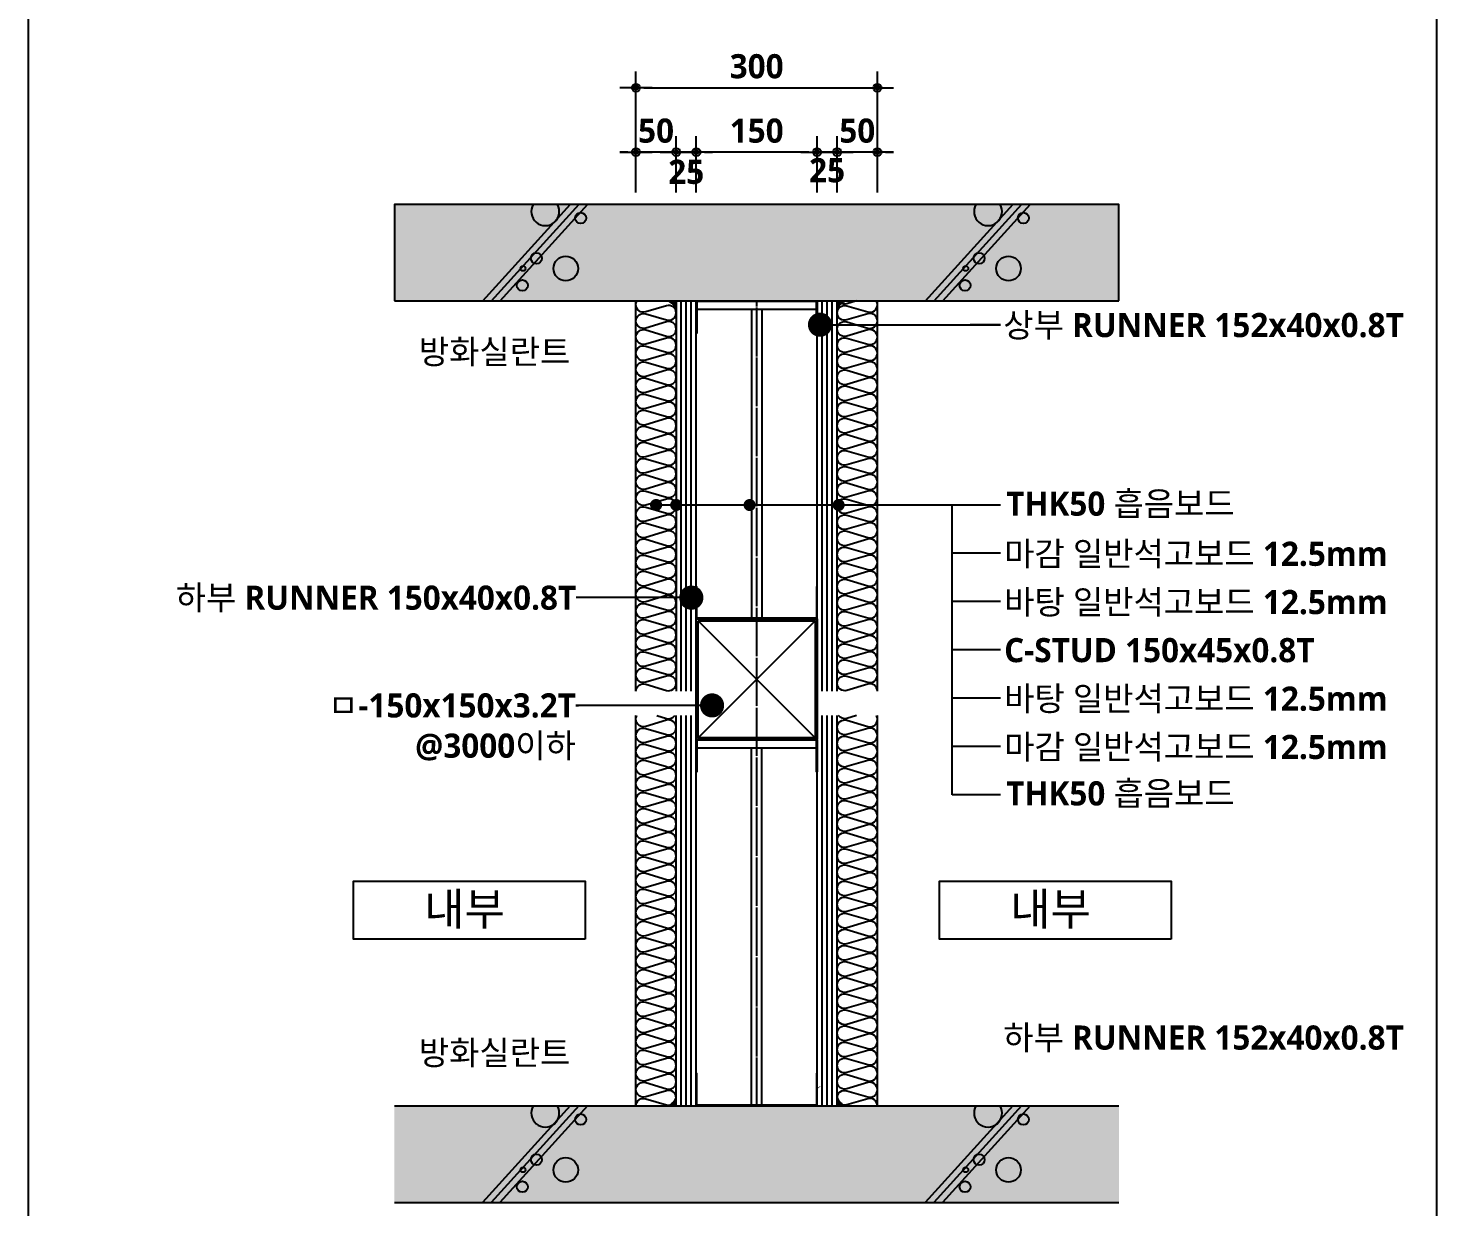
# Model space of a CAD drawing. Extents: x 200 to 24872, y 200 to 5740.
# Drawn here: x 20595 to 22345, y 200 to 1676 of the extents above; entities that cross this region are included whole.
import ezdxf
from ezdxf.enums import TextEntityAlignment as Align

# ---------------------------------------------------------------- set-up
doc = ezdxf.new("R2010")
doc.units = 0
doc.header["$LTSCALE"] = 10
doc.header["$MEASUREMENT"] = 0
doc.header["$PDSIZE"] = -2
doc.linetypes.add('CEN', pattern=[62, 60, -1, 0, -1])
doc.layers.get('0').update_dxf_attribs({"linetype": 'CONTINUOUS'})
doc.layers.get('Defpoints').update_dxf_attribs({"color": 143, "linetype": 'CONTINUOUS'})
for name, color, linetype in [('A-253', 253, 'CONTINUOUS'), ('A-ANNO-GRA1', 7, 'CONTINUOUS'), ('A-ANNO-LEAD', 4, 'CONTINUOUS'), ('A-ANNO-TEXT1', 7, 'CONTINUOUS'), ('A-CON', 2, 'CONTINUOUS'), ('A-DIM', 7, 'CONTINUOUS'), ('A-ELE9', 9, 'CONTINUOUS'), ('A-FIN1', 6, 'CONTINUOUS'), ('A-insul', 251, 'CONTINUOUS'), ('A-LEADER', 7, 'CONTINUOUS'), ('A-ST-AXIS-BUB', 7, 'CONTINUOUS'), ('A-ST-AXIS-DIM', 7, 'CONTINUOUS'), ('A-STEEL', 7, 'CONTINUOUS'), ('A-WALL-DRY', 7, 'CONTINUOUS'), ('CEN', 1, 'CEN'), ('CHAN', 3, 'CONTINUOUS'), ('HAT', 5, 'CONTINUOUS'), ('HT', 8, 'CONTINUOUS'), ('경량철골1', 8, 'CONTINUOUS')]:
    doc.layers.add(name, color=color, linetype=linetype)
doc.layers.add('A-TEXT-DP', color=181, linetype='CONTINUOUS', plot=False)
doc.styles.add('2020음성 1차', font='NanumGothicBold.ttf')
doc.dimstyles.new('DLEADER', dxfattribs={"dimscale": 50, "dimtxt": 3, "dimasz": 3, "dimexe": 1, "dimexo": 8, "dimgap": 1, "dimtad": 1, "dimdec": 0, "dimrnd": 0.25, "dimdsep": 32, "dimtxsty": '2020음성 1차', "dimblk": 'DOT', "dimcen": 5, "dimclrd": 4, "dimclre": 4, "dimclrt": 3, "dimadec": 0, "dimazin": 0, "dimtfac": 1, "dimtdec": 0, "dimtix": 1, "dimtmove": 2, "dimatfit": 1, "dimldrblk": 'DOT', "dimfxl": 1, "dimarcsym": 0})
doc.dimstyles.new('RI-DOT-150', dxfattribs={"dimscale": 150, "dimtxt": 3, "dimasz": 1, "dimexe": 2, "dimexo": 2, "dimgap": 1, "dimtad": 1, "dimdec": 0, "dimzin": 9, "dimdsep": 46, "dimtxsty": '2020음성 1차', "dimcen": 0, "dimclrd": 256, "dimclre": 256, "dimclrt": 3, "dimadec": 0, "dimazin": 0, "dimtm": 1e-09, "dimtfac": 1, "dimtdec": 0, "dimtix": 1, "dimtmove": 2, "dimatfit": 3, "dimfxl": 1.25, "dimtolj": 1, "dimtzin": 0, "dimlwd": -1, "dimlwe": -1, "dimarcsym": 0})

# ---------------------------------------------------------------- blocks, each defined once
blk = doc.blocks.new('222')
at = {"layer": 'HT'}
for p, q in [((9529.35, 4310.29), (9583.73, 4370.29)), ((9540.15, 4310.29), (9594.53, 4370.29))]:
    blk.add_line(p, q, dxfattribs=at)
at = {"layer": 'HT', "color": 4}
blk.add_line((9534.75, 4310.29), (9589.13, 4370.29), dxfattribs=at)
at = {"layer": 'HT'}
for centre, radius in [((9542.83, 4350.06), 7.63), ((9569.78, 4360.57), 3.41), ((9569.39, 4350.02), 1.53), ((9561.07, 4343.74), 3.41), ((9533.57, 4318.74), 3.41)]:
    blk.add_circle(centre, radius, dxfattribs=at)
blk.add_arc((9555.55, 4314.72), 8.7, 329.37522, 210.62478, dxfattribs=at)
blk = doc.blocks.new('_Dot')
at = {"color": 0, "lineweight": -2}
blk.add_line((-0.5, 0), (-1, 0), dxfattribs=at)
at = {"color": 0, "const_width": 0.5}
blk.add_lwpolyline([(-0.25, 0, 1), (0.25, 0, 1)], format="xyb", close=True, dxfattribs=at)
blk = doc.blocks.new('SYM-DOT')
at = {"layer": 'A-LEADER', "const_width": 7.5}
blk.add_lwpolyline([(-7.1, 1.8, 1), (0.4, 1.8, 1)], format="xyb", close=True, dxfattribs=at)
blk = doc.blocks.new('DIMDOT')
at = {"layer": 'A-DIM', "color": 7, "linetype": 'Continuous'}
blk.add_line((-2, 0), (2, 0), dxfattribs=at)
for radius in [0.5, 0.25]:
    blk.add_circle((0, 0), radius, dxfattribs=at)
blk = doc.blocks.new('*D164')
at = {"layer": 'A-ST-AXIS-DIM'}
for p, q in [((21350, 1471.7), (21350, 1621.7)), ((21650, 1471.7), (21650, 1621.7)), ((21360, 1601.7), (21640, 1601.7))]:
    blk.add_line(p, q, dxfattribs=at)
at = {"layer": 'Defpoints', "color": 0}
for p in [(21650, 1601.7), (21350, 1456.7), (21650, 1456.7)]:
    blk.add_point(p, dxfattribs=at)
at = {"layer": 'A-ST-AXIS-DIM', "linetype": 'ByBlock', "xscale": 10, "yscale": 10, "zscale": 10, "rotation": 180}
blk.add_blockref('DIMDOT', (21350, 1601.7), dxfattribs=at)
at = {"layer": 'A-ST-AXIS-DIM', "linetype": 'ByBlock', "xscale": 10, "yscale": 10, "zscale": 10}
blk.add_blockref('DIMDOT', (21650, 1601.7), dxfattribs=at)
at = {"layer": 'A-ST-AXIS-DIM', "color": 3, "ltscale": 10, "insert": (21500, 1628.2), "char_height": 30, "attachment_point": 5, "style": '2020음성 1차'}
blk.add_mtext('\\A1;300', dxfattribs=at)
blk = doc.blocks.new('*D165')
at = {"layer": 'A-ST-AXIS-DIM'}
for p, q in [((21425, 1471.7), (21425, 1541.7)), ((21575, 1471.7), (21575, 1541.7)), ((21565, 1521.7), (21435, 1521.7))]:
    blk.add_line(p, q, dxfattribs=at)
at = {"layer": 'Defpoints', "color": 0}
for p in [(21425, 1521.7), (21425, 1456.7), (21575, 1456.7)]:
    blk.add_point(p, dxfattribs=at)
at = {"layer": 'A-ST-AXIS-DIM', "linetype": 'ByBlock', "xscale": 10, "yscale": 10, "zscale": 10, "rotation": 180}
blk.add_blockref('DIMDOT', (21425, 1521.7), dxfattribs=at)
at = {"layer": 'A-ST-AXIS-DIM', "linetype": 'ByBlock', "xscale": 10, "yscale": 10, "zscale": 10}
blk.add_blockref('DIMDOT', (21575, 1521.7), dxfattribs=at)
at = {"layer": 'A-ST-AXIS-DIM', "color": 3, "ltscale": 10, "insert": (21500, 1548.2), "char_height": 30, "attachment_point": 5, "style": '2020음성 1차'}
blk.add_mtext('\\A1;150', dxfattribs=at)
blk = doc.blocks.new('*D166')
at = {"layer": 'A-ST-AXIS-DIM'}
for p, q in [((21400, 1471.7), (21400, 1541.7)), ((21425, 1471.7), (21425, 1541.7)), ((21390, 1521.7), (21380, 1521.7)), ((21425, 1521.7), (21400, 1521.7)), ((21435, 1521.7), (21445, 1521.7))]:
    blk.add_line(p, q, dxfattribs=at)
at = {"layer": 'Defpoints', "color": 0}
for p in [(21400, 1521.7), (21400, 1456.7), (21425, 1456.7)]:
    blk.add_point(p, dxfattribs=at)
at = {"layer": 'A-ST-AXIS-DIM', "linetype": 'ByBlock', "xscale": 10, "yscale": 10, "zscale": 10}
blk.add_blockref('DIMDOT', (21400, 1521.7), dxfattribs=at)
at = {"layer": 'A-ST-AXIS-DIM', "linetype": 'ByBlock', "xscale": 10, "yscale": 10, "zscale": 10, "rotation": 180}
blk.add_blockref('DIMDOT', (21425, 1521.7), dxfattribs=at)
at = {"layer": 'A-ST-AXIS-DIM', "color": 3, "ltscale": 10, "insert": (21412.5, 1497), "char_height": 30, "attachment_point": 5, "style": '2020음성 1차'}
blk.add_mtext('\\A1;25', dxfattribs=at)
blk = doc.blocks.new('*D167')
at = {"layer": 'A-ST-AXIS-DIM'}
for p, q in [((21575, 1471.7), (21575, 1541.7)), ((21600, 1471.7), (21600, 1541.7)), ((21565, 1521.7), (21555, 1521.7)), ((21600, 1521.7), (21575, 1521.7)), ((21610, 1521.7), (21620, 1521.7))]:
    blk.add_line(p, q, dxfattribs=at)
at = {"layer": 'Defpoints', "color": 0}
for p in [(21575, 1521.7), (21575, 1456.7), (21600, 1456.7)]:
    blk.add_point(p, dxfattribs=at)
at = {"layer": 'A-ST-AXIS-DIM', "linetype": 'ByBlock', "xscale": 10, "yscale": 10, "zscale": 10}
blk.add_blockref('DIMDOT', (21575, 1521.7), dxfattribs=at)
at = {"layer": 'A-ST-AXIS-DIM', "linetype": 'ByBlock', "xscale": 10, "yscale": 10, "zscale": 10, "rotation": 180}
blk.add_blockref('DIMDOT', (21600, 1521.7), dxfattribs=at)
at = {"layer": 'A-ST-AXIS-DIM', "color": 3, "ltscale": 10, "insert": (21587.5, 1499), "char_height": 30, "attachment_point": 5, "style": '2020음성 1차'}
blk.add_mtext('\\A1;25', dxfattribs=at)
blk = doc.blocks.new('*D170')
at = {"layer": 'A-ST-AXIS-DIM'}
for p, q in [((21350, 1471.7), (21350, 1541.7)), ((21400, 1471.7), (21400, 1541.7)), ((21340, 1521.7), (21330, 1521.7)), ((21400, 1521.7), (21350, 1521.7)), ((21410, 1521.7), (21420, 1521.7))]:
    blk.add_line(p, q, dxfattribs=at)
at = {"layer": 'Defpoints', "color": 0}
for p in [(21350, 1521.7), (21350, 1456.7), (21400, 1456.7)]:
    blk.add_point(p, dxfattribs=at)
at = {"layer": 'A-ST-AXIS-DIM', "linetype": 'ByBlock', "xscale": 10, "yscale": 10, "zscale": 10}
blk.add_blockref('DIMDOT', (21350, 1521.7), dxfattribs=at)
at = {"layer": 'A-ST-AXIS-DIM', "linetype": 'ByBlock', "xscale": 10, "yscale": 10, "zscale": 10, "rotation": 180}
blk.add_blockref('DIMDOT', (21400, 1521.7), dxfattribs=at)
at = {"layer": 'A-ST-AXIS-DIM', "color": 3, "ltscale": 10, "insert": (21375, 1548.2), "char_height": 30, "attachment_point": 5, "style": '2020음성 1차'}
blk.add_mtext('\\A1;50', dxfattribs=at)
blk = doc.blocks.new('*D171')
at = {"layer": 'A-ST-AXIS-DIM'}
for p, q in [((21600, 1471.7), (21600, 1541.7)), ((21650, 1471.7), (21650, 1541.7)), ((21590, 1521.7), (21580, 1521.7)), ((21650, 1521.7), (21600, 1521.7)), ((21660, 1521.7), (21670, 1521.7))]:
    blk.add_line(p, q, dxfattribs=at)
at = {"layer": 'Defpoints', "color": 0}
for p in [(21600, 1521.7), (21600, 1456.7), (21650, 1456.7)]:
    blk.add_point(p, dxfattribs=at)
at = {"layer": 'A-ST-AXIS-DIM', "linetype": 'ByBlock', "xscale": 10, "yscale": 10, "zscale": 10}
blk.add_blockref('DIMDOT', (21600, 1521.7), dxfattribs=at)
at = {"layer": 'A-ST-AXIS-DIM', "linetype": 'ByBlock', "xscale": 10, "yscale": 10, "zscale": 10, "rotation": 180}
blk.add_blockref('DIMDOT', (21650, 1521.7), dxfattribs=at)
at = {"layer": 'A-ST-AXIS-DIM', "color": 3, "ltscale": 10, "insert": (21625, 1548.2), "char_height": 30, "attachment_point": 5, "style": '2020음성 1차'}
blk.add_mtext('\\A1;50', dxfattribs=at)

msp = doc.modelspace()

# ---------------------------------------------------------------- hatches: boundary and pattern name
at = {"layer": 'A-253'}
h = msp.add_hatch(color=256, dxfattribs=at)
h.dxf.hatch_style = 1
h.paths.add_polyline_path([(21050, 1336.7), (21950, 1336.7), (21950, 1456.7), (21050, 1456.7)])
h = msp.add_hatch(color=256, dxfattribs=at)
h.dxf.hatch_style = 1
h.paths.add_polyline_path([(21050, 336.7), (21950, 336.7), (21950, 216.7), (21050, 216.7)])
at = {"layer": 'HAT'}
h = msp.add_hatch(dxfattribs=at)
h.set_pattern_fill('ANSI31', color=256, scale=0.6, style=0)
h.set_pattern_definition([(45, (14668.7636, 4174.82555), (-0.42426407, 0.42426407), [])])
h.paths.add_polyline_path([(21400, 1336.7), (21390, 1336.7, -0.200138), (21400, 1326.8)])
h = msp.add_hatch(dxfattribs=at)
h.set_pattern_fill('ANSI31', color=256, scale=0.6, style=0)
h.set_pattern_definition([(45, (14718.7636, 4174.82555), (-0.42426407, 0.42426407), [])])
h.paths.add_polyline_path([(21600, 1336.7), (21610, 1336.7, 0.200138), (21600, 1326.8)])
h = msp.add_hatch(dxfattribs=at)
h.set_pattern_fill('ANSI31', color=256, scale=0.6, style=0)
h.set_pattern_definition([(45, (14668.7636, 3123.9594), (-0.42426407, 0.42426407), [])])
h.paths.add_polyline_path([(21400, 336.7), (21390, 336.7, 0.200138), (21400, 346.6)])
h = msp.add_hatch(dxfattribs=at)
h.set_pattern_fill('ANSI31', color=256, scale=0.6, style=0)
h.set_pattern_definition([(45, (14718.7636, 3123.9594), (-0.42426407, 0.42426407), [])])
h.paths.add_polyline_path([(21600, 336.7), (21610, 336.7, -0.200138), (21600, 346.6)])

# ---------------------------------------------------------------- linework, layer by layer
at = {"layer": 'A-ANNO-GRA1'}
for p, q in [((20595, 5740), (20595, 200)), ((22345, 200), (22345, 5733.3))]:
    msp.add_line(p, q, dxfattribs=at)
at = {"layer": 'A-ANNO-LEAD'}
for p, q in [((21742.9, 723.3), (21742.9, 1083.3)), ((21802.9, 1023.3), (21742.9, 1023.3)), ((21802.9, 963.3), (21742.9, 963.3)), ((21802.9, 903.3), (21742.9, 903.3)), ((21802.9, 843.3), (21742.9, 843.3)), ((21802.9, 783.3), (21742.9, 783.3)), ((21802.9, 723.3), (21742.9, 723.3))]:
    msp.add_line(p, q, dxfattribs=at)
for points in [[(21394.6, 1331.3, 0, 12, 0), (21375.5, 1314.8, 0, 0, 0), (21321.6, 1269, 0, 0, 0), (21273.6, 1269, 0, 0, 0)], [(21576.3, 359.6, 0, 12, 0), (21595.4, 376.1, 0, 0, 0), (21644.3, 421.9, 0, 0, 0), (21802.9, 421.9, 0, 0, 0)], [(21394.6, 340, 0, 12, 0), (21375.5, 356.5, 0, 0, 0), (21321.6, 402.4, 0, 0, 0), (21273.6, 402.4, 0, 0, 0)]]:
    msp.add_lwpolyline(points, format="xyseb", dxfattribs=at)
msp.add_lwpolyline([(21378.8, 1083.3), (21750.8, 1083.3), (21802.9, 1083.3)], dxfattribs=at)
at = {"layer": 'A-CON'}
for p, q in [((21050, 1336.7), (21950, 1336.7)), ((21050, 336.7), (21950, 336.7))]:
    msp.add_line(p, q, dxfattribs=at)
at = {"layer": 'A-ELE9'}
for p, q in [((21350, 851.7), (21350, 1336.7)), ((21650, 851.7), (21650, 1336.7)), ((21350, 336.7), (21350, 821.7)), ((21650, 336.7), (21650, 821.7))]:
    msp.add_line(p, q, dxfattribs=at)
at = {"layer": 'A-FIN1'}
for centre, start, end in [((21383.1, 1319.7), 22.6698, 67.94), ((21616.9, 1319.7), 112.06, 157.3302), ((21383.1, 353.6), 292.06, 337.3302), ((21616.9, 353.6), 202.6698, 247.94)]:
    msp.add_arc(centre, 18.3, start, end, dxfattribs=at)
at = {"layer": 'A-insul'}
for points in [[(21350, 851.7, -0.509267), (21350, 851.7, -0.509267), (21362.1, 860.5), (21387.9, 852.9, 0.509267), (21400, 861.7, 0.509267), (21387.9, 870.5), (21362.1, 862.9, -0.509267), (21350, 871.7, -0.509267), (21362.1, 880.5), (21387.9, 872.9, 0.509267), (21400, 881.7, 0.509267), (21387.9, 890.5), (21362.1, 882.9, -0.509267), (21350, 891.7, -0.509267), (21362.1, 900.5), (21387.9, 892.9, 0.509267), (21400, 901.7, 0.509267), (21387.9, 910.5), (21362.1, 902.9, -0.509267), (21350, 911.7, -0.509267), (21362.1, 920.5), (21387.9, 912.9, 0.509267), (21400, 921.7, 0.509267), (21387.9, 930.5), (21362.1, 922.9, -0.509267), (21350, 931.7, -0.509267), (21362.1, 940.6), (21387.9, 932.9, 0.509267), (21400, 941.7, 0.509267), (21387.9, 950.6), (21362.1, 942.9, -0.509267), (21350, 951.7, -0.509267), (21362.1, 960.6), (21387.9, 952.9, 0.509267), (21400, 961.7, 0.509267), (21387.9, 970.6), (21362.1, 962.9, -0.509267), (21350, 971.7, -0.509267), (21362.1, 980.6), (21387.9, 972.9, 0.509267), (21400, 981.7, 0.509267), (21387.9, 990.6), (21362.1, 982.9, -0.509267), (21350, 991.7, -0.509267), (21362.1, 1000.6), (21387.9, 992.9, 0.509267), (21400, 1001.8, 0.509267), (21387.9, 1010.6), (21362.1, 1002.9, -0.509267), (21350, 1011.8, -0.509267), (21362.1, 1020.6), (21387.9, 1012.9, 0.509267), (21400, 1021.8, 0.509267), (21387.9, 1030.6), (21362.1, 1022.9, -0.509267), (21350, 1031.8, -0.509267), (21362.1, 1040.6), (21387.9, 1032.9, 0.509267), (21400, 1041.8, 0.509267), (21387.9, 1050.6), (21362.1, 1042.9, -0.509267), (21350, 1051.8, -0.509267), (21362.1, 1060.6), (21387.9, 1053, 0.509267), (21400, 1061.8, 0.509267), (21387.9, 1070.6), (21362.1, 1063, -0.509267), (21350, 1071.8, -0.509267), (21362.1, 1080.6), (21387.9, 1073, 0.509267), (21400, 1081.8, 0.509267), (21387.9, 1090.6), (21362.1, 1083, -0.509267), (21350, 1091.8, -0.509267), (21362.1, 1100.6), (21387.9, 1093, 0.509267), (21400, 1101.8, 0.509267), (21387.9, 1110.6), (21362.1, 1103, -0.509267), (21350, 1111.8, -0.509267), (21362.1, 1120.6), (21387.9, 1113, 0.509267), (21400, 1121.8, 0.509267), (21387.9, 1130.6), (21362.1, 1123, -0.509267), (21350, 1131.8, -0.509267), (21362.1, 1140.7), (21387.9, 1133, 0.509267), (21400, 1141.8, 0.509267), (21387.9, 1150.7), (21362.1, 1143, -0.509267), (21350, 1151.8, -0.509267), (21362.1, 1160.7), (21387.9, 1153, 0.509267), (21400, 1161.8, 0.509267), (21387.9, 1170.7), (21362.1, 1163, -0.509267), (21350, 1171.8, -0.509267), (21362.1, 1180.7), (21387.9, 1173, 0.509267), (21400, 1181.8, 0.509267), (21387.9, 1190.7), (21362.1, 1183, -0.509267), (21350, 1191.8, -0.509267), (21362.1, 1200.7), (21387.9, 1193, 0.509267), (21400, 1201.9, 0.509267), (21387.9, 1210.7), (21362.1, 1203, -0.509267), (21350, 1211.9, -0.509267), (21362.1, 1220.7), (21387.9, 1213, 0.509267), (21400, 1221.9, 0.509267), (21387.9, 1230.7), (21362.1, 1223, -0.509267), (21350, 1231.9, -0.509267), (21362.1, 1240.7), (21387.9, 1233, 0.509267), (21400, 1241.9, 0.509267), (21387.9, 1250.7), (21362.1, 1243, -0.509267), (21350, 1251.9, -0.509267), (21362.1, 1260.7), (21387.9, 1253.1, 0.509267), (21400, 1261.9, 0.509267), (21387.9, 1270.7), (21362.1, 1263.1, -0.509267), (21350, 1271.9, -0.509267), (21362.1, 1280.7), (21387.9, 1273.1, 0.509267), (21400, 1281.9, 0.509267), (21387.9, 1290.7), (21362.1, 1283.1, -0.509267), (21350, 1291.9, -0.509267), (21362.1, 1300.7), (21387.9, 1293.1, 0.509267), (21400, 1301.9, 0.509267), (21387.9, 1310.7), (21362.1, 1303.1, -0.509267), (21350, 1311.9, -0.509267), (21362.1, 1320.7), (21387.9, 1313.1, 0.509267), (21400, 1321.9, 0.509267), (21387.9, 1330.7), (21362.1, 1323.1, -0.509267), (21350, 1331.9, -0.135505), (21351.3, 1336.7)], [(21650, 851.7, 0.509267), (21650, 851.7, 0.509267), (21637.9, 860.5), (21612.1, 852.9, -0.509267), (21600, 861.7, -0.509267), (21612.1, 870.5), (21637.9, 862.9, 0.509267), (21650, 871.7, 0.509267), (21637.9, 880.5), (21612.1, 872.9, -0.509267), (21600, 881.7, -0.509267), (21612.1, 890.5), (21637.9, 882.9, 0.509267), (21650, 891.7, 0.509267), (21637.9, 900.5), (21612.1, 892.9, -0.509267), (21600, 901.7, -0.509267), (21612.1, 910.5), (21637.9, 902.9, 0.509267), (21650, 911.7, 0.509267), (21637.9, 920.5), (21612.1, 912.9, -0.509267), (21600, 921.7, -0.509267), (21612.1, 930.5), (21637.9, 922.9, 0.509267), (21650, 931.7, 0.509267), (21637.9, 940.6), (21612.1, 932.9, -0.509267), (21600, 941.7, -0.509267), (21612.1, 950.6), (21637.9, 942.9, 0.509267), (21650, 951.7, 0.509267), (21637.9, 960.6), (21612.1, 952.9, -0.509267), (21600, 961.7, -0.509267), (21612.1, 970.6), (21637.9, 962.9, 0.509267), (21650, 971.7, 0.509267), (21637.9, 980.6), (21612.1, 972.9, -0.509267), (21600, 981.7, -0.509267), (21612.1, 990.6), (21637.9, 982.9, 0.509267), (21650, 991.7, 0.509267), (21637.9, 1000.6), (21612.1, 992.9, -0.509267), (21600, 1001.8, -0.509267), (21612.1, 1010.6), (21637.9, 1002.9, 0.509267), (21650, 1011.8, 0.509267), (21637.9, 1020.6), (21612.1, 1012.9, -0.509267), (21600, 1021.8, -0.509267), (21612.1, 1030.6), (21637.9, 1022.9, 0.509267), (21650, 1031.8, 0.509267), (21637.9, 1040.6), (21612.1, 1032.9, -0.509267), (21600, 1041.8, -0.509267), (21612.1, 1050.6), (21637.9, 1042.9, 0.509267), (21650, 1051.8, 0.509267), (21637.9, 1060.6), (21612.1, 1053, -0.509267), (21600, 1061.8, -0.509267), (21612.1, 1070.6), (21637.9, 1063, 0.509267), (21650, 1071.8, 0.509267), (21637.9, 1080.6), (21612.1, 1073, -0.509267), (21600, 1081.8, -0.509267), (21612.1, 1090.6), (21637.9, 1083, 0.509267), (21650, 1091.8, 0.509267), (21637.9, 1100.6), (21612.1, 1093, -0.509267), (21600, 1101.8, -0.509267), (21612.1, 1110.6), (21637.9, 1103, 0.509267), (21650, 1111.8, 0.509267), (21637.9, 1120.6), (21612.1, 1113, -0.509267), (21600, 1121.8, -0.509267), (21612.1, 1130.6), (21637.9, 1123, 0.509267), (21650, 1131.8, 0.509267), (21637.9, 1140.7), (21612.1, 1133, -0.509267), (21600, 1141.8, -0.509267), (21612.1, 1150.7), (21637.9, 1143, 0.509267), (21650, 1151.8, 0.509267), (21637.9, 1160.7), (21612.1, 1153, -0.509267), (21600, 1161.8, -0.509267), (21612.1, 1170.7), (21637.9, 1163, 0.509267), (21650, 1171.8, 0.509267), (21637.9, 1180.7), (21612.1, 1173, -0.509267), (21600, 1181.8, -0.509267), (21612.1, 1190.7), (21637.9, 1183, 0.509267), (21650, 1191.8, 0.509267), (21637.9, 1200.7), (21612.1, 1193, -0.509267), (21600, 1201.9, -0.509267), (21612.1, 1210.7), (21637.9, 1203, 0.509267), (21650, 1211.9, 0.509267), (21637.9, 1220.7), (21612.1, 1213, -0.509267), (21600, 1221.9, -0.509267), (21612.1, 1230.7), (21637.9, 1223, 0.509267), (21650, 1231.9, 0.509267), (21637.9, 1240.7), (21612.1, 1233, -0.509267), (21600, 1241.9, -0.509267), (21612.1, 1250.7), (21637.9, 1243, 0.509267), (21650, 1251.9, 0.509267), (21637.9, 1260.7), (21612.1, 1253.1, -0.509267), (21600, 1261.9, -0.509267), (21612.1, 1270.7), (21637.9, 1263.1, 0.509267), (21650, 1271.9, 0.509267), (21637.9, 1280.7), (21612.1, 1273.1, -0.509267), (21600, 1281.9, -0.509267), (21612.1, 1290.7), (21637.9, 1283.1, 0.509267), (21650, 1291.9, 0.509267), (21637.9, 1300.7), (21612.1, 1293.1, -0.509267), (21600, 1301.9, -0.509267), (21612.1, 1310.7), (21637.9, 1303.1, 0.509267), (21650, 1311.9, 0.509267), (21637.9, 1320.7), (21612.1, 1313.1, -0.509267), (21600, 1321.9, -0.509267), (21612.1, 1330.7), (21637.9, 1323.1, 0.509267), (21650, 1331.9, 0.135505), (21648.7, 1336.7)], [(21624.2, 1336.7), (21612.1, 1333.1, -0.332027), (21601.6, 1336.7)], [(21350, 336.7, -0.509267), (21350, 336.7, -0.509267), (21362.1, 345.5), (21387.9, 337.9, 0.509267), (21400, 346.7, 0.509267), (21387.9, 355.5), (21362.1, 347.9, -0.509267), (21350, 356.7, -0.509267), (21362.1, 365.5), (21387.9, 357.9, 0.509267), (21400, 366.7, 0.509267), (21387.9, 375.5), (21362.1, 367.9, -0.509267), (21350, 376.7, -0.509267), (21362.1, 385.5), (21387.9, 377.9, 0.509267), (21400, 386.7, 0.509267), (21387.9, 395.5), (21362.1, 387.9, -0.509267), (21350, 396.7, -0.509267), (21362.1, 405.5), (21387.9, 397.9, 0.509267), (21400, 406.7, 0.509267), (21387.9, 415.5), (21362.1, 407.9, -0.509267), (21350, 416.7, -0.509267), (21362.1, 425.6), (21387.9, 417.9, 0.509267), (21400, 426.7, 0.509267), (21387.9, 435.6), (21362.1, 427.9, -0.509267), (21350, 436.7, -0.509267), (21362.1, 445.6), (21387.9, 437.9, 0.509267), (21400, 446.7, 0.509267), (21387.9, 455.6), (21362.1, 447.9, -0.509267), (21350, 456.7, -0.509267), (21362.1, 465.6), (21387.9, 457.9, 0.509267), (21400, 466.7, 0.509267), (21387.9, 475.6), (21362.1, 467.9, -0.509267), (21350, 476.7, -0.509267), (21362.1, 485.6), (21387.9, 477.9, 0.509267), (21400, 486.8, 0.509267), (21387.9, 495.6), (21362.1, 487.9, -0.509267), (21350, 496.8, -0.509267), (21362.1, 505.6), (21387.9, 497.9, 0.509267), (21400, 506.8, 0.509267), (21387.9, 515.6), (21362.1, 507.9, -0.509267), (21350, 516.8, -0.509267), (21362.1, 525.6), (21387.9, 517.9, 0.509267), (21400, 526.8, 0.509267), (21387.9, 535.6), (21362.1, 527.9, -0.509267), (21350, 536.8, -0.509267), (21362.1, 545.6), (21387.9, 538, 0.509267), (21400, 546.8, 0.509267), (21387.9, 555.6), (21362.1, 548, -0.509267), (21350, 556.8, -0.509267), (21362.1, 565.6), (21387.9, 558, 0.509267), (21400, 566.8, 0.509267), (21387.9, 575.6), (21362.1, 568, -0.509267), (21350, 576.8, -0.509267), (21362.1, 585.6), (21387.9, 578, 0.509267), (21400, 586.8, 0.509267), (21387.9, 595.6), (21362.1, 588, -0.509267), (21350, 596.8, -0.509267), (21362.1, 605.6), (21387.9, 598, 0.509267), (21400, 606.8, 0.509267), (21387.9, 615.6), (21362.1, 608, -0.509267), (21350, 616.8, -0.509267), (21362.1, 625.7), (21387.9, 618, 0.509267), (21400, 626.8, 0.509267), (21387.9, 635.7), (21362.1, 628, -0.509267), (21350, 636.8, -0.509267), (21362.1, 645.7), (21387.9, 638, 0.509267), (21400, 646.8, 0.509267), (21387.9, 655.7), (21362.1, 648, -0.509267), (21350, 656.8, -0.509267), (21362.1, 665.7), (21387.9, 658, 0.509267), (21400, 666.8, 0.509267), (21387.9, 675.7), (21362.1, 668, -0.509267), (21350, 676.8, -0.509267), (21362.1, 685.7), (21387.9, 678, 0.509267), (21400, 686.9, 0.509267), (21387.9, 695.7), (21362.1, 688, -0.509267), (21350, 696.9, -0.509267), (21362.1, 705.7), (21387.9, 698, 0.509267), (21400, 706.9, 0.509267), (21387.9, 715.7), (21362.1, 708, -0.509267), (21350, 716.9, -0.509267), (21362.1, 725.7), (21387.9, 718, 0.509267), (21400, 726.9, 0.509267), (21387.9, 735.7), (21362.1, 728, -0.509267), (21350, 736.9, -0.509267), (21362.1, 745.7), (21387.9, 738.1, 0.509267), (21400, 746.9, 0.509267), (21387.9, 755.7), (21362.1, 748.1, -0.509267), (21350, 756.9, -0.509267), (21362.1, 765.7), (21387.9, 758.1, 0.509267), (21400, 766.9, 0.509267), (21387.9, 775.7), (21362.1, 768.1, -0.509267), (21350, 776.9, -0.509267), (21362.1, 785.7), (21387.9, 778.1, 0.509267), (21400, 786.9, 0.509267), (21387.9, 795.7), (21362.1, 788.1, -0.509267), (21350, 796.9, -0.509267), (21362.1, 805.7), (21387.9, 798.1, 0.509267), (21400, 806.9, 0.509267), (21387.9, 815.7), (21362.1, 808.1, -0.509267), (21350, 816.9, -0.135505), (21351.3, 821.7)], [(21375.8, 821.7), (21387.9, 818.1, 0.332027), (21398.4, 821.7)], [(21650, 336.7, 0.509267), (21650, 336.7, 0.509267), (21637.9, 345.5), (21612.1, 337.9, -0.509267), (21600, 346.7, -0.509267), (21612.1, 355.5), (21637.9, 347.9, 0.509267), (21650, 356.7, 0.509267), (21637.9, 365.5), (21612.1, 357.9, -0.509267), (21600, 366.7, -0.509267), (21612.1, 375.5), (21637.9, 367.9, 0.509267), (21650, 376.7, 0.509267), (21637.9, 385.5), (21612.1, 377.9, -0.509267), (21600, 386.7, -0.509267), (21612.1, 395.5), (21637.9, 387.9, 0.509267), (21650, 396.7, 0.509267), (21637.9, 405.5), (21612.1, 397.9, -0.509267), (21600, 406.7, -0.509267), (21612.1, 415.5), (21637.9, 407.9, 0.509267), (21650, 416.7, 0.509267), (21637.9, 425.6), (21612.1, 417.9, -0.509267), (21600, 426.7, -0.509267), (21612.1, 435.6), (21637.9, 427.9, 0.509267), (21650, 436.7, 0.509267), (21637.9, 445.6), (21612.1, 437.9, -0.509267), (21600, 446.7, -0.509267), (21612.1, 455.6), (21637.9, 447.9, 0.509267), (21650, 456.7, 0.509267), (21637.9, 465.6), (21612.1, 457.9, -0.509267), (21600, 466.7, -0.509267), (21612.1, 475.6), (21637.9, 467.9, 0.509267), (21650, 476.7, 0.509267), (21637.9, 485.6), (21612.1, 477.9, -0.509267), (21600, 486.8, -0.509267), (21612.1, 495.6), (21637.9, 487.9, 0.509267), (21650, 496.8, 0.509267), (21637.9, 505.6), (21612.1, 497.9, -0.509267), (21600, 506.8, -0.509267), (21612.1, 515.6), (21637.9, 507.9, 0.509267), (21650, 516.8, 0.509267), (21637.9, 525.6), (21612.1, 517.9, -0.509267), (21600, 526.8, -0.509267), (21612.1, 535.6), (21637.9, 527.9, 0.509267), (21650, 536.8, 0.509267), (21637.9, 545.6), (21612.1, 538, -0.509267), (21600, 546.8, -0.509267), (21612.1, 555.6), (21637.9, 548, 0.509267), (21650, 556.8, 0.509267), (21637.9, 565.6), (21612.1, 558, -0.509267), (21600, 566.8, -0.509267), (21612.1, 575.6), (21637.9, 568, 0.509267), (21650, 576.8, 0.509267), (21637.9, 585.6), (21612.1, 578, -0.509267), (21600, 586.8, -0.509267), (21612.1, 595.6), (21637.9, 588, 0.509267), (21650, 596.8, 0.509267), (21637.9, 605.6), (21612.1, 598, -0.509267), (21600, 606.8, -0.509267), (21612.1, 615.6), (21637.9, 608, 0.509267), (21650, 616.8, 0.509267), (21637.9, 625.7), (21612.1, 618, -0.509267), (21600, 626.8, -0.509267), (21612.1, 635.7), (21637.9, 628, 0.509267), (21650, 636.8, 0.509267), (21637.9, 645.7), (21612.1, 638, -0.509267), (21600, 646.8, -0.509267), (21612.1, 655.7), (21637.9, 648, 0.509267), (21650, 656.8, 0.509267), (21637.9, 665.7), (21612.1, 658, -0.509267), (21600, 666.8, -0.509267), (21612.1, 675.7), (21637.9, 668, 0.509267), (21650, 676.8, 0.509267), (21637.9, 685.7), (21612.1, 678, -0.509267), (21600, 686.9, -0.509267), (21612.1, 695.7), (21637.9, 688, 0.509267), (21650, 696.9, 0.509267), (21637.9, 705.7), (21612.1, 698, -0.509267), (21600, 706.9, -0.509267), (21612.1, 715.7), (21637.9, 708, 0.509267), (21650, 716.9, 0.509267), (21637.9, 725.7), (21612.1, 718, -0.509267), (21600, 726.9, -0.509267), (21612.1, 735.7), (21637.9, 728, 0.509267), (21650, 736.9, 0.509267), (21637.9, 745.7), (21612.1, 738.1, -0.509267), (21600, 746.9, -0.509267), (21612.1, 755.7), (21637.9, 748.1, 0.509267), (21650, 756.9, 0.509267), (21637.9, 765.7), (21612.1, 758.1, -0.509267), (21600, 766.9, -0.509267), (21612.1, 775.7), (21637.9, 768.1, 0.509267), (21650, 776.9, 0.509267), (21637.9, 785.7), (21612.1, 778.1, -0.509267), (21600, 786.9, -0.509267), (21612.1, 795.7), (21637.9, 788.1, 0.509267), (21650, 796.9, 0.509267), (21637.9, 805.7), (21612.1, 798.1, -0.509267), (21600, 806.9, -0.509267), (21612.1, 815.7), (21637.9, 808.1, 0.509267), (21650, 816.9, 0.135505), (21648.7, 821.7)], [(21624.2, 821.7), (21612.1, 818.1, -0.332027), (21601.6, 821.7)]]:
    msp.add_lwpolyline(points, format="xyb", dxfattribs=at)
at = {"layer": 'A-ST-AXIS-BUB'}
for points in [[(21287, 543.9), (20999, 543.9), (20999, 615.9), (21287, 615.9)], [(22015, 543.9), (21727, 543.9), (21727, 615.9), (22015, 615.9)]]:
    msp.add_lwpolyline(points, close=True, dxfattribs=at)
at = {"layer": 'A-STEEL'}
for p, q in [((21427.3, 939.4), (21572.7, 794)), ((21427.3, 794), (21572.7, 939.4))]:
    msp.add_line(p, q, dxfattribs=at)
for points in [[(21425, 941.7), (21575, 941.7), (21575, 791.7), (21425, 791.7)], [(21427.3, 939.4), (21572.7, 939.4), (21572.7, 794), (21427.3, 794)]]:
    msp.add_lwpolyline(points, close=True, dxfattribs=at)
at = {"layer": 'A-TEXT-DP'}
msp.add_line((21050, 216.7), (21950, 216.7), dxfattribs=at)
msp.add_lwpolyline([(21950, 1336.7), (21950, 1456.7), (21050, 1456.7), (21050, 1336.7)], dxfattribs=at)
at = {"layer": 'A-WALL-DRY'}
for p, q in [((21400, 1336.7), (21400, 851.7)), ((21406.2, 851.7), (21406.2, 1336.7)), ((21412.5, 851.7), (21412.5, 1336.7)), ((21418.7, 851.7), (21418.7, 1336.7)), ((21425, 851.7), (21425, 1336.7)), ((21575, 851.7), (21575, 1336.7)), ((21581.3, 851.7), (21581.3, 1336.7)), ((21587.5, 851.7), (21587.5, 1336.7)), ((21593.8, 851.7), (21593.8, 1336.7)), ((21600, 851.7), (21600, 1336.7)), ((21400, 336.7), (21400, 821.7)), ((21406.2, 336.7), (21406.2, 821.7)), ((21412.5, 336.7), (21412.5, 821.7)), ((21418.7, 336.7), (21418.7, 821.7)), ((21425, 336.7), (21425, 821.7)), ((21575, 336.7), (21575, 821.7)), ((21581.3, 336.7), (21581.3, 821.7)), ((21587.5, 336.7), (21587.5, 821.7)), ((21593.8, 336.7), (21593.8, 821.7)), ((21600, 336.7), (21600, 821.7))]:
    msp.add_line(p, q, dxfattribs=at)
at = {"layer": 'CEN', "ltscale": 0.1}
msp.add_line((21500, 336.7), (21500, 1336.7), dxfattribs=at)
at = {"layer": 'CHAN'}
for points in [[(21575, 1296.7), (21574.2, 1296.7), (21574.2, 1335.6, 0.414214), (21573.9, 1335.9), (21426.1, 1335.9, 0.414214), (21425.8, 1335.6), (21425.8, 1296.7), (21425, 1296.7), (21425, 1335.9, -0.414214), (21425.8, 1336.7), (21574.2, 1336.7, -0.414214), (21575, 1335.9)], [(21575, 981.7), (21574.2, 981.7), (21574.2, 942.7, -0.414214), (21573.9, 942.5), (21426.1, 942.5, -0.414214), (21425.8, 942.7), (21425.8, 981.7), (21425, 981.7), (21425, 942.5, 0.414214), (21425.8, 941.7), (21574.2, 941.7, 0.414214), (21575, 942.5)], [(21575, 751.7), (21574.2, 751.7), (21574.2, 790.6, 0.414214), (21573.9, 790.9), (21426.1, 790.9, 0.414214), (21425.8, 790.6), (21425.8, 751.7), (21425, 751.7), (21425, 790.9, -0.414214), (21425.8, 791.7), (21574.2, 791.7, -0.414214), (21575, 790.9)], [(21575, 376.7), (21574.2, 376.7), (21574.2, 337.7, -0.414214), (21573.9, 337.5), (21426.1, 337.5, -0.414214), (21425.8, 337.7), (21425.8, 376.7), (21425, 376.7), (21425, 337.5, 0.414214), (21425.8, 336.7), (21574.2, 336.7, 0.414214), (21575, 337.5)]]:
    msp.add_lwpolyline(points, format="xyb", close=True, dxfattribs=at)
at = {"layer": '경량철골1'}
for p, q in [((21425.8, 1326.7), (21574.2, 1326.7)), ((21493.5, 1326.7), (21493.5, 941.7)), ((21506.5, 1326.7), (21506.5, 941.7)), ((21425.8, 781.7), (21574.2, 781.7)), ((21493.5, 337.5), (21493.5, 781.7)), ((21506.5, 337.5), (21506.5, 781.7))]:
    msp.add_line(p, q, dxfattribs=at)

# ---------------------------------------------------------------- block references
at = {"xscale": 2, "yscale": 2, "zscale": 2, "rotation": 180}
for p in [(40348.5, 10077.2), (40898.5, 10077.2), (40348.5, 8957.2), (40898.5, 8957.2)]:
    msp.add_blockref('222', p, dxfattribs=at)
at = {"layer": 'A-ANNO-LEAD', "xscale": -1}
for p in [(21371.7, 1081.4), (21396.7, 1081.4), (21487.9, 1081.4), (21598.5, 1081.4)]:
    msp.add_blockref('SYM-DOT', p, dxfattribs=at)

# ---------------------------------------------------------------- texts
at = {"layer": 'A-ANNO-TEXT1', "style": '2020음성 1차'}
for s, p in [('상부 RUNNER 152x40x0.8T', (21806.4, 1306.8)), ('THK50 흡음보드', (21810, 1084.9)), ('마감 일반석고보드 12.5mm', (21807.4, 1022.6)), ('바탕 일반석고보드 12.5mm', (21807.4, 962.6)), ('C-STUD 150x45x0.8T', (21807.4, 902.9)), ('바탕 일반석고보드 12.5mm', (21807.4, 842.6)), ('마감 일반석고보드 12.5mm', (21807.4, 782.6)), ('THK50 흡음보드', (21810, 724.9)), ('하부 RUNNER 152x40x0.8T', (21806.4, 421.5))]:
    msp.add_text(s, height=30, dxfattribs=at).set_placement(p, align=Align.MIDDLE_LEFT)
for p in [(21268.5, 1258.6), (21268.5, 387.6)]:
    msp.add_text('방화실란트', height=30, dxfattribs=at).set_placement(p, align=Align.RIGHT)
for s, p in [('하부 RUNNER 150x40x0.8T', (21275.8, 968.1)), ('ㅁ-150x150x3.2T', (21275.4, 834.2)), ('@3000이하', (21275.4, 784.2))]:
    msp.add_text(s, height=30, dxfattribs=at).set_placement(p, align=Align.MIDDLE_RIGHT)
for p in [(21086.9, 561.2), (21814.9, 561.2)]:
    msp.add_text('내부', height=40, dxfattribs=at).set_placement(p)

# ---------------------------------------------------------------- dimensions: what is measured, and where the dimension line sits
at = {"layer": 'A-ST-AXIS-DIM'}
dim = msp.add_linear_dim(base=(21650, 1601.7), p1=(21350, 1456.7), p2=(21650, 1456.7), dimstyle='RI-DOT-150', override={"dimscale": 10, "dimexo": 1.5, "dimlunit": 6, "dimblk1": 'DIMDOT', "dimblk2": 'DIMDOT', "dimsah": 1}, dxfattribs=at)
dim.commit()
dim.dimension.update_dxf_attribs({"geometry": '*D164', "text_midpoint": (21500, 1628.2)})
for base, p1, p2, picture, middle in [((21350, 1521.7), (21400, 1456.7), (21350, 1456.7), '*D170', (21375, 1548.2)), ((21425, 1521.7), (21575, 1456.7), (21425, 1456.7), '*D165', (21500, 1548.2)), ((21600, 1521.7), (21650, 1456.7), (21600, 1456.7), '*D171', (21625, 1548.2))]:
    dim = msp.add_linear_dim(base=base, p1=p1, p2=p2, angle=180, dimstyle='RI-DOT-150', override={"dimscale": 10, "dimexo": 1.5, "dimlunit": 6, "dimblk1": 'DIMDOT', "dimblk2": 'DIMDOT', "dimsah": 1}, dxfattribs=at)
    dim.commit()
    dim.dimension.update_dxf_attribs({"geometry": picture, "text_midpoint": middle})
for base, p1, p2, picture, middle in [((21400, 1521.7), (21425, 1456.7), (21400, 1456.7), '*D166', (21412.5, 1497)), ((21575, 1521.7), (21600, 1456.7), (21575, 1456.7), '*D167', (21587.5, 1499))]:
    dim = msp.add_linear_dim(base=base, p1=p1, p2=p2, angle=180, dimstyle='RI-DOT-150', override={"dimscale": 10, "dimexo": 1.5, "dimlunit": 6, "dimblk1": 'DIMDOT', "dimblk2": 'DIMDOT', "dimsah": 1}, dxfattribs=at)
    dim.commit()
    dim.dimension.update_dxf_attribs({"geometry": picture, "text_midpoint": middle, "dimtype": 160})

# ---------------------------------------------------------------- leaders
at = {"layer": 'A-ANNO-LEAD'}
for points in [[(21578.7, 1307.2), (21802.9, 1307.2), (21765.3, 1307.2)], [(21418.8, 968.1), (21302.2, 968.1), (21275.8, 968.1)], [(21444.6, 834.2), (21275.4, 834.2), (21278.5, 834.2)]]:
    msp.add_leader(points, dimstyle='DLEADER', override={"dimscale": 10, "dimclrd": 7}, dxfattribs=at)

doc.saveas('drawing.dxf')
